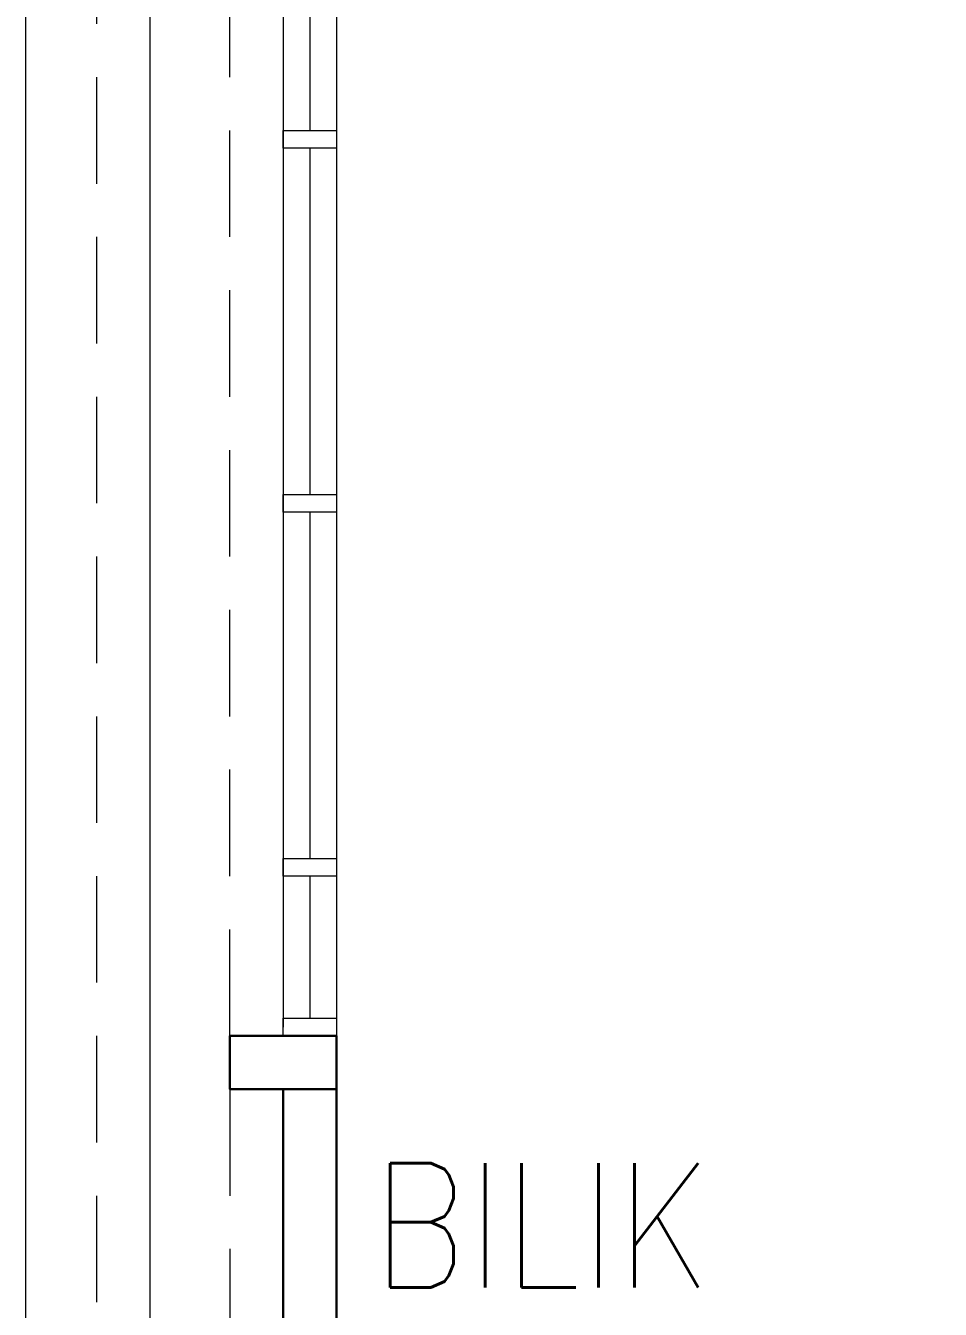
# Model space of a CAD drawing. Header units: inches. Extents: x 14 to 94880, y -4 to 65361.
# Drawn here: x 16340 to 18915, y 41928 to 45543 of the extents above; entities that cross this region are included whole.
import ezdxf
from ezdxf.enums import TextEntityAlignment as Align

# ---------------------------------------------------------------- set-up
doc = ezdxf.new("R2010")
doc.units = ezdxf.units.IN
doc.header["$MEASUREMENT"] = 0
doc.linetypes.add('HIDDEN', pattern=[0.375, 0.25, -0.125])
for name, color, linetype, lineweight in [('LW', 8, 'Continuous', 20), ('t3', 8, 'Continuous', 25), ('wall', 8, 'Continuous', 30), ('WIN', 8, 'Continuous', 18)]:
    doc.layers.add(name, color=color, linetype=linetype, lineweight=lineweight)
doc.styles.add('LAILA', font='romans.shx', dxfattribs={"width": 0.85})

# ---------------------------------------------------------------- blocks, each defined once
blk = doc.blocks.new('WIN')
at = {"layer": 'WIN', "color": 1}
for p, q in [((-2479668.1, -915154.6), (-2476718.1, -915154.6)), ((-2479643.1, -915229.6), (-2479243.1, -915229.6)), ((-2479193.1, -915229.6), (-2478218.1, -915229.6)), ((-2478168.1, -915229.6), (-2477193.1, -915229.6)), ((-2477143.1, -915229.6), (-2476743.1, -915229.6)), ((-2479668.1, -915304.6), (-2476718.1, -915304.6))]:
    blk.add_line(p, q, dxfattribs=at)
for points in [[(-2479693.1, -915304.6), (-2479643.1, -915304.6), (-2479643.1, -915154.6), (-2479693.1, -915154.6)], [(-2479243.1, -915304.6), (-2479193.1, -915304.6), (-2479193.1, -915154.6), (-2479243.1, -915154.6)], [(-2478218.1, -915304.6), (-2478168.1, -915304.6), (-2478168.1, -915154.6), (-2478218.1, -915154.6)], [(-2477193.1, -915304.6), (-2477143.1, -915304.6), (-2477143.1, -915154.6), (-2477193.1, -915154.6)], [(-2476743.1, -915304.6), (-2476693.1, -915304.6), (-2476693.1, -915154.6), (-2476743.1, -915154.6)]]:
    blk.add_lwpolyline(points, close=True, dxfattribs=at)

msp = doc.modelspace()

# ---------------------------------------------------------------- linework, layer by layer
at = {"layer": 'LW'}
for p, q in [((16340.2, 40398.4), (16340.2, 53998.4)), ((16690.2, 40748.4), (16690.2, 53648.4))]:
    msp.add_line(p, q, dxfattribs=at)
at = {"layer": 'LW', "linetype": 'HIDDEN', "ltscale": 1200}
for p, q in [((16540.2, 40598.4), (16540.2, 53798.4)), ((16915.2, 42698.4), (16915.2, 45698.4))]:
    msp.add_line(p, q, dxfattribs=at)
msp.add_lwpolyline([(16915.2, 42548.4), (16915.2, 41548.4), (16840.2, 41548.4), (16840.2, 40848.4), (17440.2, 40848.4), (17440.2, 40973.4), (18915.2, 40973.4)], dxfattribs=at)
at = {"layer": 'wall'}
for p, q in [((17215.2, 41123.4), (17215.2, 42698.4)), ((17065.2, 41123.4), (17065.2, 42548.4))]:
    msp.add_line(p, q, dxfattribs=at)
msp.add_lwpolyline([(17215.2, 42548.4), (17215.2, 42698.4), (16915.2, 42698.4), (16915.2, 42548.4)], close=True, dxfattribs=at)

# ---------------------------------------------------------------- block references
at = {"layer": 'WIN', "xscale": -1, "rotation": 90}
msp.add_blockref('WIN', (-898089.4, -2433994.6), dxfattribs=at)

# ---------------------------------------------------------------- texts
at = {"layer": 't3', "style": 'LAILA', "width": 0.85}
msp.add_text('BILIK', height=350, dxfattribs=at).set_placement((17315, 42340.2), align=Align.TOP_LEFT)

doc.saveas('drawing.dxf')
